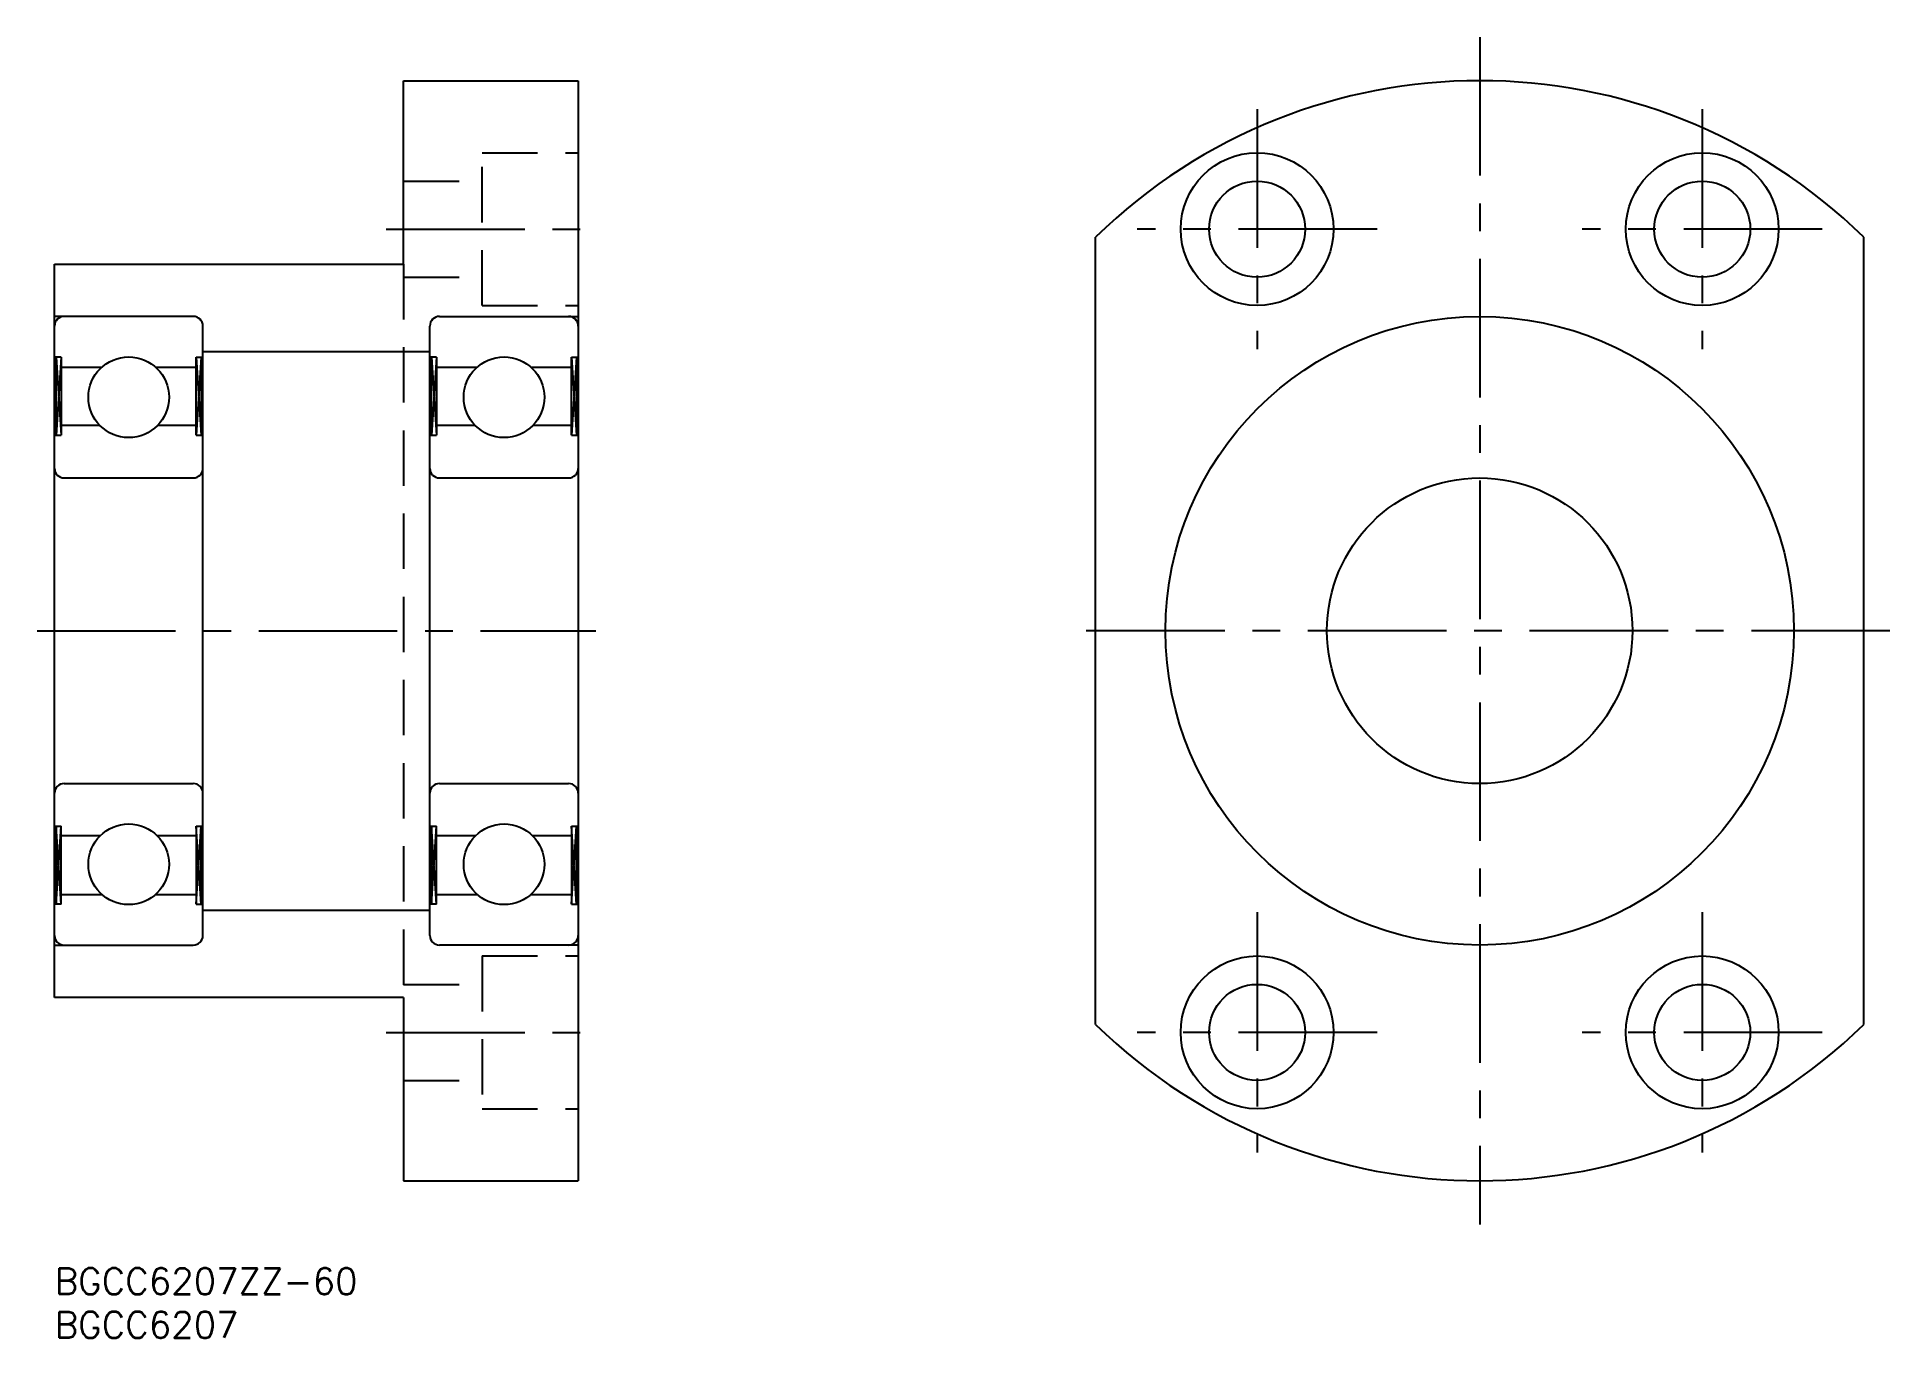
# Model space of a CAD drawing. Extents: x -2 to 210, y -8 to 141.
import ezdxf

# ---------------------------------------------------------------- set-up
doc = ezdxf.new("R2010")
doc.units = 0
doc.header["$LTSCALE"] = 0.5
doc.linetypes.add('CENTER', pattern=[50.8, 31.75, -6.35, 6.35, -6.35])
doc.linetypes.add('DASHED', pattern=[19.05, 12.7, -6.35])
for name, color, linetype in [('MSM_CENTER', 1, 'CENTER'), ('MSM_CONTINUOUS', 7, 'CONTINUOUS'), ('MSM_DASHED', 4, 'DASHED'), ('MSM_NARROW', 5, 'CONTINUOUS'), ('MSM_PART_NUMBER', 7, 'CONTINUOUS')]:
    doc.layers.add(name, color=color, linetype=linetype)
doc.styles.get("Standard").update_dxf_attribs({"font": 'txt.shx', "height": 3, "bigfont": 'bigfont.shx'})

msp = doc.modelspace()

# ---------------------------------------------------------------- linework, layer by layer
at = {"layer": 'MSM_CENTER'}
for p, q in [((163.28, 141), (163.28, 5)), ((137.78, 132.75), (137.78, 105.25)), ((188.78, 132.75), (188.78, 105.25)), ((38, 119), (62, 119)), ((151.53, 119), (124.03, 119)), ((202.53, 119), (175.03, 119)), ((-2, 73), (62, 73)), ((210.28, 73), (116.28, 73)), ((137.78, 40.75), (137.78, 13.25)), ((188.78, 40.75), (188.78, 13.25)), ((38, 27), (62, 27)), ((151.53, 27), (124.03, 27)), ((202.53, 27), (175.03, 27))]:
    msp.add_line(p, q, dxfattribs=at)
at = {"layer": 'MSM_CONTINUOUS'}
for p, q in [((40, 115), (40, 136)), ((40, 136), (60, 136)), ((60, 136), (60, 10)), ((119.28, 27.91), (119.28, 118.09)), ((207.28, 27.91), (207.28, 118.09)), ((0, 115), (40, 115)), ((0, 31), (0, 115)), ((15.9, 109), (0, 109)), ((44.1, 109), (60, 109)), ((17, 38.1), (17, 107.9)), ((43, 38.1), (43, 107.9)), ((0.78, 104.32), (0, 104.32)), ((0.2, 95.4), (0.2, 104.32)), ((0.78, 104.32), (0.78, 95.4)), ((16.22, 104.32), (17, 104.32)), ((16.22, 95.4), (16.22, 104.32)), ((16.8, 104.32), (16.8, 95.4)), ((17, 105), (43, 105)), ((43.78, 104.32), (43, 104.32)), ((43.2, 95.4), (43.2, 104.32)), ((43.78, 104.32), (43.78, 95.4)), ((59.22, 104.32), (60, 104.32)), ((59.22, 95.4), (59.22, 104.32)), ((59.8, 104.32), (59.8, 95.4)), ((0.78, 103.2), (5.42, 103.2)), ((11.58, 103.2), (16.22, 103.2)), ((43.78, 103.2), (48.42, 103.2)), ((54.58, 103.2), (59.22, 103.2)), ((5.21, 96.5), (0.78, 96.5)), ((16.22, 96.5), (11.79, 96.5)), ((48.21, 96.5), (43.78, 96.5)), ((59.22, 96.5), (54.79, 96.5)), ((0, 95.4), (0.78, 95.4)), ((16.22, 95.4), (17, 95.4)), ((43, 95.4), (43.78, 95.4)), ((59.22, 95.4), (60, 95.4)), ((1.1, 90.5), (15.9, 90.5)), ((44.1, 90.5), (58.9, 90.5)), ((1.1, 55.5), (15.9, 55.5)), ((44.1, 55.5), (58.9, 55.5)), ((0, 50.6), (0.78, 50.6)), ((0.2, 50.6), (0.2, 41.67)), ((0.78, 41.67), (0.78, 50.6)), ((5.21, 49.5), (0.78, 49.5)), ((16.22, 49.5), (11.79, 49.5)), ((16.22, 50.6), (16.22, 41.67)), ((16.22, 50.6), (17, 50.6)), ((16.8, 41.67), (16.8, 50.6)), ((43, 50.6), (43.78, 50.6)), ((43.2, 50.6), (43.2, 41.67)), ((43.78, 41.67), (43.78, 50.6)), ((48.21, 49.5), (43.78, 49.5)), ((59.22, 49.5), (54.79, 49.5)), ((59.22, 50.6), (59.22, 41.67)), ((59.22, 50.6), (60, 50.6)), ((59.8, 41.67), (59.8, 50.6)), ((0.78, 42.8), (5.42, 42.8)), ((11.58, 42.8), (16.22, 42.8)), ((43.78, 42.8), (48.42, 42.8)), ((54.58, 42.8), (59.22, 42.8)), ((0.78, 41.67), (0, 41.67)), ((16.22, 41.67), (17, 41.67)), ((17, 41), (43, 41)), ((43.78, 41.67), (43, 41.67)), ((59.22, 41.67), (60, 41.67)), ((0, 37), (15.9, 37)), ((60, 37), (44.1, 37)), ((40, 31), (0, 31)), ((40, 31), (40, 10)), ((40, 10), (60, 10))]:
    msp.add_line(p, q, dxfattribs=at)
for centre, radius in [((137.78, 119), 8.75), ((188.78, 119), 8.75), ((137.78, 119), 5.5), ((188.78, 119), 5.5), ((163.28, 73), 36), ((8.5, 99.75), 4.62), ((51.5, 99.75), 4.62), ((163.28, 73), 17.5), ((8.5, 46.25), 4.62), ((51.5, 46.25), 4.62), ((137.78, 27), 8.75), ((188.78, 27), 8.75), ((137.78, 27), 5.5), ((188.78, 27), 5.5)]:
    msp.add_circle(centre, radius, dxfattribs=at)
for centre, radius, start, end in [((163.28, 73), 63, 45.7002, 134.2998), ((1.1, 107.9), 1.1, 90, 180), ((15.9, 107.9), 1.1, 0, 90), ((44.1, 107.9), 1.1, 90, 180), ((58.9, 107.9), 1.1, 0, 90), ((1.1, 91.6), 1.1, 180, 270), ((15.9, 91.6), 1.1, 270, 0), ((44.1, 91.6), 1.1, 180, 270), ((58.9, 91.6), 1.1, 270, 0), ((1.1, 54.4), 1.1, 90, 180), ((15.9, 54.4), 1.1, 0, 90), ((44.1, 54.4), 1.1, 90, 180), ((58.9, 54.4), 1.1, 0, 90), ((1.1, 38.1), 1.1, 180, 270), ((15.9, 38.1), 1.1, 270, 0), ((44.1, 38.1), 1.1, 180, 270), ((58.9, 38.1), 1.1, 270, 0), ((163.28, 73), 63, 225.7002, 314.2998)]:
    msp.add_arc(centre, radius, start, end, dxfattribs=at)
at = {"layer": 'MSM_DASHED'}
for p, q in [((49, 110.25), (49, 127.75)), ((49, 127.75), (60, 127.75)), ((40, 124.5), (49, 124.5)), ((40, 115), (40, 31)), ((40, 113.5), (49, 113.5)), ((49, 110.25), (60, 110.25)), ((49, 35.75), (60, 35.75)), ((49, 35.75), (49, 18.25)), ((40, 32.5), (49, 32.5)), ((40, 21.5), (49, 21.5)), ((49, 18.25), (60, 18.25))]:
    msp.add_line(p, q, dxfattribs=at)
at = {"layer": 'MSM_NARROW'}
for p, q in [((0.2, 104.32), (0.78, 95.4)), ((0.78, 104.32), (0.2, 95.4)), ((16.22, 104.32), (16.8, 95.4)), ((16.8, 104.32), (16.22, 95.4)), ((43.2, 104.32), (43.78, 95.4)), ((43.78, 104.32), (43.2, 95.4)), ((59.22, 104.32), (59.8, 95.4)), ((59.8, 104.32), (59.22, 95.4)), ((0.2, 41.67), (0.78, 50.6)), ((0.78, 41.67), (0.2, 50.6)), ((16.22, 41.67), (16.8, 50.6)), ((16.8, 41.67), (16.22, 50.6)), ((43.2, 41.67), (43.78, 50.6)), ((43.78, 41.67), (43.2, 50.6)), ((59.22, 41.67), (59.8, 50.6)), ((59.8, 41.67), (59.22, 50.6))]:
    msp.add_line(p, q, dxfattribs=at)

# ---------------------------------------------------------------- texts
at = {"layer": 'MSM_PART_NUMBER'}
for s, p in [('BGCC6207ZZ-60', (0, -3)), ('BGCC6207', (0, -8))]:
    msp.add_text(s, height=3, dxfattribs=at).set_placement(p)

doc.saveas('drawing.dxf')
